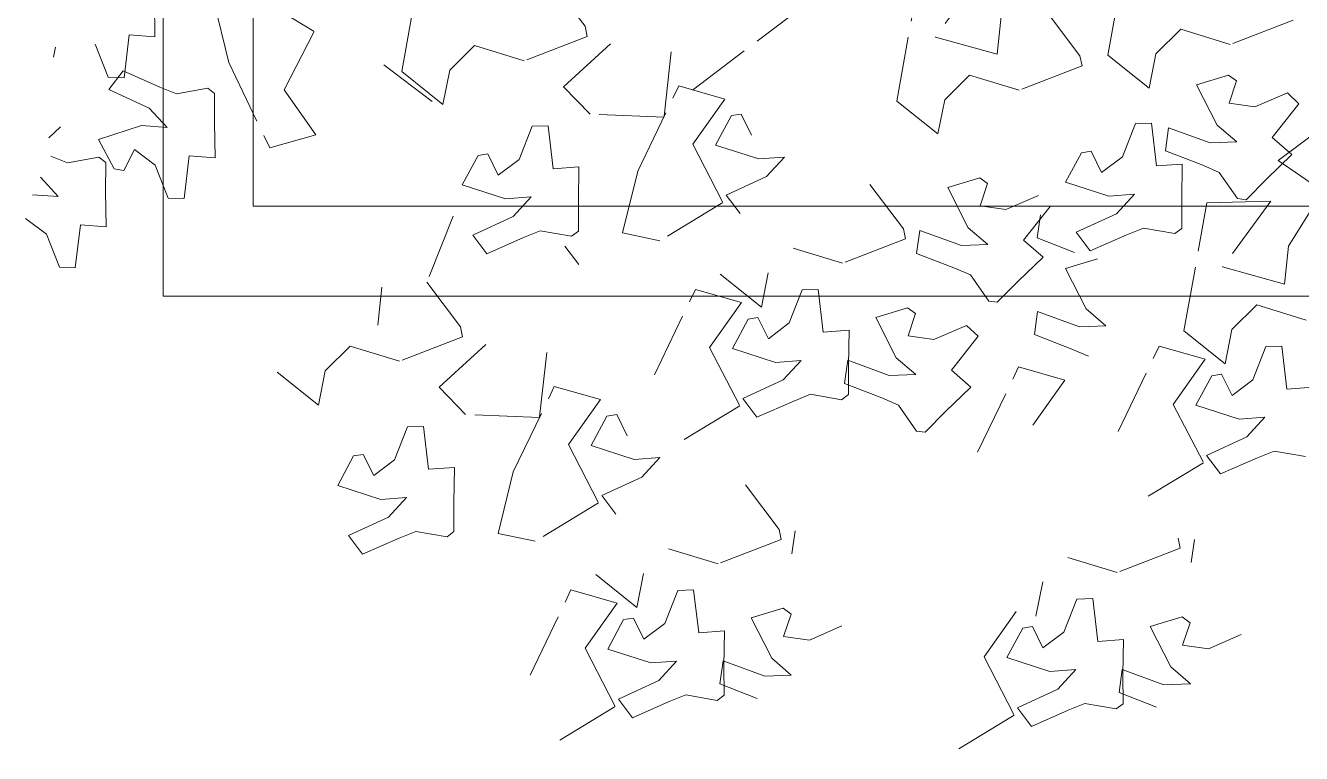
# Model space of a CAD drawing. Header units: inches. Extents: x -137722 to 81594, y -22256 to -1207.
# Drawn here: x -65964.13 to -65951.5, y -7484.74 to -7477.53 of the extents above; entities that cross this region are included whole.
import ezdxf

# ---------------------------------------------------------------- set-up
doc = ezdxf.new("R2010")
doc.units = ezdxf.units.IN
doc.header["$LTSCALE"] = 0.05
doc.header["$MEASUREMENT"] = 0
doc.linetypes.add('ACAD_ISO02W100', pattern=[15, 12, -3])
doc.layers.add('A-ELEVATION', color=191, linetype='Continuous', lineweight=15)
doc.layers.add('aceras', color=31, linetype='Continuous', lineweight=5)
doc.layers.add('A-TREES', color=84, linetype='Continuous', lineweight=0, transparency=0.6)

# ---------------------------------------------------------------- blocks, each defined once
blk = doc.blocks.new('A$C78ED2221')
at = {"layer": 'A-ELEVATION', "color": 6}
blk.add_lwpolyline([(0.8589, 3.6749), (0.8589, 1.8012), (2.7006, 1.8012), (2.7006, 3.6749)], close=True, dxfattribs=at)
at = {"layer": 'A-ELEVATION', "color": 1}
blk.add_lwpolyline([(0.9422, 3.5916), (0.9422, 1.8845), (2.6173, 1.8845), (2.6173, 3.5916)], close=True, dxfattribs=at)
at = {"layer": 'A-TREES', "color": 82, "linetype": 'ACAD_ISO02W100', "ltscale": 0.1}
for p, q in [((0.9161, 3.783), (0.9307, 3.8023)), ((0.9527, 3.7957), (0.9509, 3.7719)), ((0.8855, 3.7709), (0.9161, 3.783)), ((0.9509, 3.7719), (0.9689, 3.7885)), ((0.8851, 3.7562), (0.8855, 3.7709)), ((0.9884, 3.7788), (0.9822, 3.7634)), ((1.0156, 3.7699), (1.0055, 3.7806)), ((1.08, 3.7763), (1.0894, 3.7744)), ((0.9822, 3.7634), (0.9873, 3.7343)), ((0.9247, 3.7514), (0.8851, 3.7562)), ((0.9229, 3.7276), (0.9247, 3.7514)), ((0.9765, 3.7202), (1.0037, 3.7348)), ((0.9873, 3.7343), (0.9825, 3.7279)), ((1.0037, 3.7348), (1.0167, 3.6949)), ((1.0614, 3.7257), (1.092, 3.7378)), ((0.9556, 3.7281), (0.9229, 3.7276)), ((0.9825, 3.7279), (0.9556, 3.7281)), ((1.0329, 3.6877), (1.0501, 3.725)), ((1.0501, 3.725), (1.0673, 3.712)), ((1.061, 3.7109), (1.0614, 3.7257)), ((0.9751, 3.7112), (0.9765, 3.7202)), ((0.9946, 3.7015), (0.9751, 3.7112)), ((1.0673, 3.712), (1.0524, 3.678)), ((1.1006, 3.7062), (1.061, 3.7109)), ((0.9801, 3.6822), (0.9946, 3.7015)), ((1.0989, 3.6824), (1.1006, 3.7062)), ((1.0167, 3.6949), (1.0149, 3.6711)), ((1.0149, 3.6711), (1.0329, 3.6877)), ((0.9494, 3.6701), (0.9801, 3.6822)), ((1.0524, 3.678), (1.0462, 3.6626)), ((1.1316, 3.6829), (1.0989, 3.6824)), ((0.9491, 3.6554), (0.9494, 3.6701)), ((0.9887, 3.6506), (0.9491, 3.6554)), ((1.0462, 3.6626), (1.0513, 3.6336)), ((0.9869, 3.6268), (0.9887, 3.6506)), ((1.0513, 3.6336), (1.0465, 3.6272)), ((1.132, 3.628), (1.075, 3.614)), ((1.0196, 3.6273), (0.9869, 3.6268)), ((1.0465, 3.6272), (1.0196, 3.6273)), ((1.075, 3.614), (0.996, 3.576)), ((1.1039, 3.535), (1.1394, 3.5935)), ((0.758, 3.531), (0.7885, 3.5692)), ((0.996, 3.576), (1.0081, 3.5333)), ((1.0081, 3.5333), (1.0499, 3.5629)), ((1.0499, 3.5629), (1.1039, 3.535)), ((0.7897, 3.5248), (0.758, 3.531)), ((0.8125, 3.5017), (0.7897, 3.5248)), ((0.6835, 3.5132), (0.6705, 3.4732)), ((0.7108, 3.4985), (0.6835, 3.5132)), ((0.6371, 3.5033), (0.6199, 3.4903)), ((0.6543, 3.4661), (0.6371, 3.5033)), ((0.7121, 3.4895), (0.7108, 3.4985)), ((0.7985, 3.4559), (0.8125, 3.5017)), ((0.6199, 3.4903), (0.6348, 3.4563)), ((0.6926, 3.4798), (0.7121, 3.4895)), ((0.7071, 3.4605), (0.6926, 3.4798)), ((0.8318, 3.4761), (0.867, 3.4724)), ((0.6723, 3.4494), (0.6543, 3.4661)), ((0.6705, 3.4732), (0.6723, 3.4494)), ((1.073, 3.4706), (1.0391, 3.4257)), ((0.6348, 3.4563), (0.641, 3.4409)), ((0.7378, 3.4484), (0.7071, 3.4605)), ((0.8211, 3.3975), (0.7985, 3.4559)), ((1.0363, 3.4157), (1.0668, 3.4539)), ((1.0668, 3.4539), (1.1853, 3.4326)), ((0.641, 3.4409), (0.6359, 3.4119)), ((0.7381, 3.4337), (0.7378, 3.4484)), ((0.6985, 3.429), (0.7381, 3.4337)), ((0.7003, 3.4051), (0.6985, 3.429)), ((0.8716, 3.4306), (0.8304, 3.3994)), ((0.9329, 3.4064), (0.8716, 3.4306)), ((0.7492, 3.3947), (0.7745, 3.4193)), ((0.7745, 3.4193), (0.8141, 3.376)), ((1.0679, 3.4095), (1.0363, 3.4157)), ((0.6359, 3.4119), (0.6408, 3.4055)), ((0.6408, 3.4055), (0.6676, 3.4056)), ((0.6676, 3.4056), (0.7003, 3.4051)), ((1.0907, 3.3864), (1.0679, 3.4095)), ((0.7463, 3.3263), (0.7492, 3.3947)), ((0.8304, 3.3994), (0.8211, 3.3975)), ((0.9617, 3.3978), (0.9488, 3.3579)), ((0.989, 3.3832), (0.9617, 3.3978)), ((0.9153, 3.388), (0.8981, 3.375)), ((0.9325, 3.3508), (0.9153, 3.388)), ((0.9904, 3.3742), (0.989, 3.3832)), ((1.0767, 3.3406), (1.0907, 3.3864)), ((0.8981, 3.375), (0.913, 3.341)), ((0.9708, 3.3645), (0.9904, 3.3742)), ((0.6318, 3.3302), (0.6391, 3.3647)), ((0.6391, 3.3647), (0.6962, 3.3506)), ((0.9488, 3.3579), (0.9506, 3.3341)), ((0.9854, 3.3452), (0.9708, 3.3645)), ((0.6962, 3.3506), (0.7752, 3.3126)), ((0.9506, 3.3341), (0.9325, 3.3508)), ((1.016, 3.3331), (0.9854, 3.3452)), ((0.5078, 3.3351), (0.5868, 3.2972)), ((0.913, 3.341), (0.9192, 3.3256)), ((1.0164, 3.3184), (1.016, 3.3331)), ((1.0993, 3.2822), (1.0767, 3.3406)), ((0.6673, 3.2717), (0.6318, 3.3302)), ((0.8067, 3.3196), (0.7463, 3.3263)), ((0.9192, 3.3256), (0.9142, 3.2966)), ((0.4789, 3.2562), (0.4434, 3.3147)), ((0.7752, 3.3126), (0.7631, 3.2699)), ((0.9767, 3.3137), (1.0164, 3.3184)), ((0.9785, 3.2898), (0.9767, 3.3137)), ((1.1498, 3.3153), (1.1086, 3.2841)), ((0.5868, 3.2972), (0.5747, 3.2544)), ((0.7213, 3.2996), (0.6673, 3.2717)), ((0.7631, 3.2699), (0.7213, 3.2996)), ((0.9052, 3.3029), (0.888, 3.2899)), ((1.0274, 3.2794), (1.0527, 3.304)), ((1.0527, 3.304), (1.0924, 3.2607)), ((0.9142, 3.2966), (0.919, 3.2902)), ((0.919, 3.2902), (0.9458, 3.2903)), ((0.9458, 3.2903), (0.9785, 3.2898)), ((0.5329, 3.2841), (0.4789, 3.2562)), ((0.5747, 3.2544), (0.5329, 3.2841)), ((0.5705, 3.2361), (0.601, 3.2742)), ((0.7205, 3.2785), (0.7076, 3.2386)), ((0.7478, 3.2639), (0.7205, 3.2785)), ((1.0245, 3.211), (1.0274, 3.2794)), ((1.1086, 3.2841), (1.0993, 3.2822)), ((0.5321, 3.263), (0.5192, 3.2231)), ((0.5594, 3.2484), (0.5321, 3.263)), ((0.6741, 3.2687), (0.6569, 3.2557)), ((0.6913, 3.2314), (0.6741, 3.2687)), ((0.7491, 3.2548), (0.7478, 3.2639)), ((0.4857, 3.2532), (0.4685, 3.2402)), ((0.5029, 3.2159), (0.4857, 3.2532)), ((0.7296, 3.2452), (0.7491, 3.2548)), ((0.91, 3.2149), (0.9174, 3.2494)), ((0.9174, 3.2494), (0.9744, 3.2353)), ((0.4685, 3.2402), (0.4834, 3.2062)), ((0.5412, 3.2297), (0.5608, 3.2394)), ((0.5608, 3.2394), (0.5594, 3.2484)), ((0.7076, 3.2386), (0.7093, 3.2148)), ((0.5557, 3.2104), (0.5412, 3.2297)), ((0.6021, 3.2299), (0.5705, 3.2361)), ((0.7093, 3.2148), (0.6913, 3.2314)), ((0.9744, 3.2353), (1.0534, 3.1973)), ((0.521, 3.1993), (0.5029, 3.2159)), ((0.5192, 3.2231), (0.521, 3.1993)), ((0.786, 3.2198), (0.865, 3.1819)), ((0.9455, 3.1564), (0.91, 3.2149)), ((0.4834, 3.2062), (0.4896, 3.1908)), ((0.5864, 3.1983), (0.5557, 3.2104)), ((0.6109, 3.161), (0.6249, 3.2067)), ((1.085, 3.2043), (1.0245, 3.211)), ((0.4896, 3.1908), (0.4845, 3.1618)), ((0.5868, 3.1836), (0.5864, 3.1983)), ((0.7571, 3.1409), (0.7216, 3.1994)), ((1.0534, 3.1973), (1.0413, 3.1546)), ((1.1761, 3.017), (1.0449, 3.1909)), ((0.5471, 3.1788), (0.5868, 3.1836)), ((0.5489, 3.155), (0.5471, 3.1788)), ((0.865, 3.1819), (0.8529, 3.1391)), ((0.9995, 3.1843), (0.9455, 3.1564)), ((1.0413, 3.1546), (0.9995, 3.1843)), ((0.8111, 3.1688), (0.7571, 3.1409)), ((0.8529, 3.1391), (0.8111, 3.1688)), ((0.4845, 3.1618), (0.4894, 3.1554)), ((0.4998, 3.1592), (0.4863, 3.1246)), ((0.4894, 3.1554), (0.5162, 3.1555)), ((0.5211, 3.1562), (0.4998, 3.1592)), ((0.507, 3.1177), (0.5211, 3.1562)), ((0.5162, 3.1555), (0.5489, 3.155)), ((0.6335, 3.1026), (0.6109, 3.161)), ((0.8487, 3.1208), (0.8792, 3.1589)), ((0.9987, 3.1632), (0.9858, 3.1233)), ((1.026, 3.1486), (0.9987, 3.1632)), ((0.8104, 3.1477), (0.7974, 3.1078)), ((0.8376, 3.1331), (0.8104, 3.1477)), ((0.9523, 3.1534), (0.9352, 3.1404)), ((0.9696, 3.1161), (0.9523, 3.1534)), ((1.0274, 3.1395), (1.026, 3.1486)), ((0.684, 3.1356), (0.6428, 3.1045)), ((0.764, 3.1379), (0.7468, 3.1249)), ((0.7812, 3.1006), (0.764, 3.1379)), ((0.839, 3.1241), (0.8376, 3.1331)), ((1.0078, 3.1299), (1.0274, 3.1395)), ((0.5609, 3.1303), (0.5235, 3.1113)), ((0.5698, 3.1007), (0.5609, 3.1303)), ((0.7468, 3.1249), (0.7617, 3.0909)), ((0.8194, 3.1144), (0.839, 3.1241)), ((0.8804, 3.1146), (0.8487, 3.1208)), ((0.9858, 3.1233), (0.9876, 3.0995)), ((0.5079, 3.0932), (0.507, 3.1177)), ((0.5235, 3.1113), (0.5079, 3.0932)), ((0.7974, 3.1078), (0.7992, 3.084)), ((0.834, 3.0951), (0.8194, 3.1144)), ((0.9876, 3.0995), (0.9696, 3.1161)), ((0.5404, 3.0764), (0.5437, 3.1003)), ((0.5437, 3.1003), (0.5644, 3.0934)), ((0.5644, 3.0934), (0.5698, 3.1007)), ((0.6428, 3.1045), (0.6335, 3.1026)), ((0.7992, 3.084), (0.7812, 3.1006)), ((0.6415, 3.0895), (0.6202, 3.0925)), ((0.7617, 3.0909), (0.7679, 3.0755)), ((0.8646, 3.083), (0.834, 3.0951)), ((0.8892, 3.0457), (0.9031, 3.0914)), ((0.5535, 3.0462), (0.5404, 3.0764)), ((0.7679, 3.0755), (0.7628, 3.0465)), ((0.865, 3.0683), (0.8646, 3.083)), ((0.8254, 3.0635), (0.865, 3.0683)), ((0.8272, 3.0397), (0.8254, 3.0635)), ((0.7628, 3.0465), (0.7676, 3.0401)), ((0.778, 3.0439), (0.7645, 3.0093)), ((0.7676, 3.0401), (0.7945, 3.0402)), ((0.7994, 3.0409), (0.778, 3.0439)), ((0.7852, 3.0024), (0.7994, 3.0409)), ((0.7945, 3.0402), (0.8272, 3.0397)), ((0.9117, 2.9873), (0.8892, 3.0457)), ((0.8391, 3.015), (0.8017, 2.996)), ((0.848, 2.9854), (0.8391, 3.015)), ((0.9623, 3.0203), (0.921, 2.9892)), ((0.7645, 3.0093), (0.758, 2.994)), ((0.7861, 2.9778), (0.7852, 3.0024)), ((0.758, 2.994), (0.7339, 2.9771)), ((0.8017, 2.996), (0.7861, 2.9778)), ((1.0089, 2.9574), (1.0394, 2.9955)), ((1.0394, 2.9955), (1.1579, 2.9742)), ((0.8186, 2.9611), (0.822, 2.985)), ((0.822, 2.985), (0.8426, 2.978)), ((0.8426, 2.978), (0.848, 2.9854)), ((0.921, 2.9892), (0.9117, 2.9873)), ((0.7339, 2.9771), (0.7328, 2.9691)), ((0.7328, 2.9691), (0.7519, 2.9502)), ((0.8984, 2.9771), (0.8849, 2.9425)), ((0.9197, 2.9742), (0.8984, 2.9771)), ((0.9056, 2.9356), (0.9197, 2.9742)), ((0.8317, 2.9309), (0.8186, 2.9611)), ((1.0406, 2.9511), (1.0089, 2.9574)), ((1.0987, 2.9597), (1.0827, 2.9024)), ((1.1594, 2.915), (1.0987, 2.9597)), ((0.4709, 2.8866), (0.4354, 2.9452)), ((0.7519, 2.9502), (0.7746, 2.9268)), ((0.7746, 2.9268), (0.7902, 2.9449)), ((0.7902, 2.9449), (0.8216, 2.9202)), ((0.8849, 2.9425), (0.8784, 2.9273)), ((0.9595, 2.9483), (0.9221, 2.9292)), ((0.9684, 2.9187), (0.9595, 2.9483)), ((1.0633, 2.928), (1.0406, 2.9511)), ((0.8216, 2.9202), (0.8317, 2.9309)), ((0.9065, 2.9111), (0.9056, 2.9356)), ((0.7142, 2.9206), (0.7932, 2.8826)), ((0.8784, 2.9273), (0.8542, 2.9103)), ((0.9221, 2.9292), (0.9065, 2.9111)), ((0.963, 2.9113), (0.9684, 2.9187)), ((1.0494, 2.8822), (1.0633, 2.928)), ((0.5249, 2.9145), (0.4709, 2.8866)), ((0.5667, 2.8849), (0.5249, 2.9145)), ((0.8542, 2.9103), (0.8531, 2.9024)), ((0.939, 2.8944), (0.9423, 2.9183)), ((0.9423, 2.9183), (0.963, 2.9113)), ((0.8531, 2.9024), (0.8722, 2.8835)), ((1.0827, 2.9024), (1.1179, 2.8987)), ((0.4777, 2.8836), (0.4605, 2.8707)), ((0.495, 2.8464), (0.4777, 2.8836)), ((0.5241, 2.8935), (0.5112, 2.8536)), ((0.5514, 2.8788), (0.5241, 2.8935)), ((0.8722, 2.8835), (0.895, 2.86)), ((0.9521, 2.8642), (0.939, 2.8944)), ((0.5528, 2.8698), (0.5514, 2.8788)), ((0.7932, 2.8826), (0.7811, 2.8399)), ((0.895, 2.86), (0.9106, 2.8782)), ((0.9106, 2.8782), (0.9419, 2.8535)), ((1.0719, 2.8238), (1.0494, 2.8822)), ((0.4605, 2.8707), (0.4755, 2.8366)), ((0.5332, 2.8601), (0.5528, 2.8698)), ((0.5478, 2.8409), (0.5332, 2.8601)), ((0.5942, 2.8603), (0.5625, 2.8666)), ((0.7811, 2.8399), (0.7394, 2.8695)), ((0.8233, 2.8679), (0.8097, 2.8333)), ((0.8446, 2.865), (0.8233, 2.8679)), ((0.8304, 2.8264), (0.8446, 2.865)), ((0.9127, 2.8654), (0.8992, 2.8308)), ((0.934, 2.8624), (0.9127, 2.8654)), ((0.5112, 2.8536), (0.513, 2.8297)), ((1.1224, 2.8569), (1.0812, 2.8258)), ((0.4755, 2.8366), (0.4816, 2.8212)), ((0.513, 2.8297), (0.495, 2.8464)), ((0.5784, 2.8288), (0.5478, 2.8409)), ((0.603, 2.7914), (0.6169, 2.8372)), ((0.8844, 2.8391), (0.847, 2.82)), ((0.8933, 2.8095), (0.8844, 2.8391)), ((0.9643, 2.8391), (0.9513, 2.7992)), ((0.9915, 2.8245), (0.9643, 2.8391)), ((0.5788, 2.814), (0.5784, 2.8288)), ((0.8097, 2.8333), (0.8032, 2.818)), ((0.8314, 2.8019), (0.8304, 2.8264)), ((0.9179, 2.8293), (0.9007, 2.8163)), ((0.9351, 2.7921), (0.9179, 2.8293)), ((0.9929, 2.8155), (0.9915, 2.8245)), ((1.0812, 2.8258), (1.0719, 2.8238)), ((0.4816, 2.8212), (0.4766, 2.7922)), ((0.5392, 2.8093), (0.5788, 2.814)), ((0.847, 2.82), (0.8314, 2.8019)), ((0.9007, 2.8163), (0.9156, 2.7823)), ((0.9733, 2.8058), (0.9929, 2.8155)), ((0.5409, 2.7855), (0.5392, 2.8093)), ((0.9879, 2.7865), (0.9733, 2.8058)), ((0.4766, 2.7922), (0.4814, 2.7858)), ((0.4918, 2.7896), (0.4783, 2.755)), ((0.5131, 2.7866), (0.4918, 2.7896)), ((0.6255, 2.733), (0.603, 2.7914)), ((0.7335, 2.7905), (0.8125, 2.7525)), ((0.9531, 2.7754), (0.9351, 2.7921)), ((0.9513, 2.7992), (0.9531, 2.7754)), ((1.0514, 2.7618), (1.0819, 2.8)), ((1.0819, 2.8), (1.2004, 2.7787)), ((0.4814, 2.7858), (0.5082, 2.786)), ((0.499, 2.7481), (0.5131, 2.7866)), ((0.5082, 2.786), (0.5409, 2.7855)), ((0.9156, 2.7823), (0.9218, 2.7669)), ((1.0186, 2.7744), (0.9879, 2.7865)), ((0.7046, 2.7115), (0.6691, 2.77)), ((0.9218, 2.7669), (0.9167, 2.7379)), ((1.0189, 2.7597), (1.0186, 2.7744)), ((0.5529, 2.7608), (0.5155, 2.7417)), ((0.5618, 2.7311), (0.5529, 2.7608)), ((0.9793, 2.755), (1.0189, 2.7597)), ((0.9811, 2.7311), (0.9793, 2.755)), ((1.083, 2.7556), (1.0514, 2.7618)), ((1.1058, 2.7325), (1.083, 2.7556)), ((0.4999, 2.7236), (0.499, 2.7481)), ((0.5155, 2.7417), (0.4999, 2.7236)), ((0.8125, 2.7525), (0.8004, 2.7098)), ((0.9934, 2.7466), (0.9799, 2.712)), ((1.0147, 2.7437), (0.9934, 2.7466)), ((1.0006, 2.7051), (1.0147, 2.7437)), ((0.5324, 2.7069), (0.5357, 2.7308)), ((0.5357, 2.7308), (0.5564, 2.7238)), ((0.5564, 2.7238), (0.5618, 2.7311)), ((0.6348, 2.735), (0.6255, 2.733)), ((0.7586, 2.7394), (0.7046, 2.7115)), ((0.8004, 2.7098), (0.7586, 2.7394)), ((0.7962, 2.6914), (0.8267, 2.7296)), ((0.8267, 2.7296), (0.9452, 2.7083)), ((0.9167, 2.7379), (0.9215, 2.7315)), ((0.9215, 2.7315), (0.9484, 2.7316)), ((0.9484, 2.7316), (0.9811, 2.7311)), ((1.0918, 2.6867), (1.1058, 2.7325)), ((0.6335, 2.7199), (0.6122, 2.7229)), ((0.7578, 2.7184), (0.7449, 2.6784)), ((0.7851, 2.7037), (0.7578, 2.7184)), ((1.0545, 2.7178), (1.0171, 2.6987)), ((1.0634, 2.6882), (1.0545, 2.7178)), ((0.5455, 2.6766), (0.5324, 2.7069)), ((0.7114, 2.7085), (0.6942, 2.6956)), ((0.7286, 2.6713), (0.7114, 2.7085)), ((0.9452, 2.7083), (0.9467, 2.6491)), ((0.9799, 2.712), (0.9734, 2.6968)), ((0.6942, 2.6956), (0.7091, 2.6615)), ((0.7669, 2.685), (0.7865, 2.6947)), ((0.7865, 2.6947), (0.7851, 2.7037)), ((0.9734, 2.6968), (0.9492, 2.6798)), ((1.0015, 2.6806), (1.0006, 2.7051)), ((1.0171, 2.6987), (1.0015, 2.6806)), ((0.7814, 2.6657), (0.7669, 2.685)), ((0.8278, 2.6852), (0.7962, 2.6914)), ((0.8506, 2.6621), (0.8278, 2.6852)), ((0.8859, 2.6938), (0.8699, 2.6365)), ((0.9467, 2.6491), (0.8859, 2.6938)), ((1.034, 2.6639), (1.0373, 2.6878)), ((1.0373, 2.6878), (1.058, 2.6808)), ((1.058, 2.6808), (1.0634, 2.6882)), ((1.1144, 2.6283), (1.0918, 2.6867)), ((0.7467, 2.6546), (0.7286, 2.6713)), ((0.7449, 2.6784), (0.7467, 2.6546)), ((0.9492, 2.6798), (0.9481, 2.6719)), ((0.9481, 2.6719), (0.9672, 2.653)), ((0.7091, 2.6615), (0.7153, 2.6461)), ((0.8121, 2.6536), (0.7814, 2.6657)), ((0.8366, 2.6163), (0.8506, 2.6621)), ((1.0471, 2.6337), (1.034, 2.6639)), ((0.8125, 2.6389), (0.8121, 2.6536)), ((0.9672, 2.653), (0.99, 2.6295)), ((0.99, 2.6295), (1.0056, 2.6477)), ((1.0056, 2.6477), (1.0369, 2.623)), ((0.7153, 2.6461), (0.7102, 2.6171)), ((0.7728, 2.6342), (0.8125, 2.6389)), ((0.8699, 2.6365), (0.9051, 2.6328)), ((0.9561, 2.6008), (0.9843, 2.6422)), ((0.9843, 2.6422), (1.0181, 2.5973)), ((0.7746, 2.6103), (0.7728, 2.6342)), ((0.9051, 2.6328), (0.9561, 2.6008)), ((1.0369, 2.623), (1.0471, 2.6337))]:
    blk.add_line(p, q, dxfattribs=at)

msp = doc.modelspace()

# ---------------------------------------------------------------- block references
at = {"layer": 'aceras', "xscale": 10.68805415593706, "yscale": 10.68805415593706, "zscale": 10.68805415593706, "rotation": 89.99999999999997}
msp.add_blockref('A$C78ED2221', (-65923.489, -7489.3903), dxfattribs=at)

doc.saveas('drawing.dxf')
